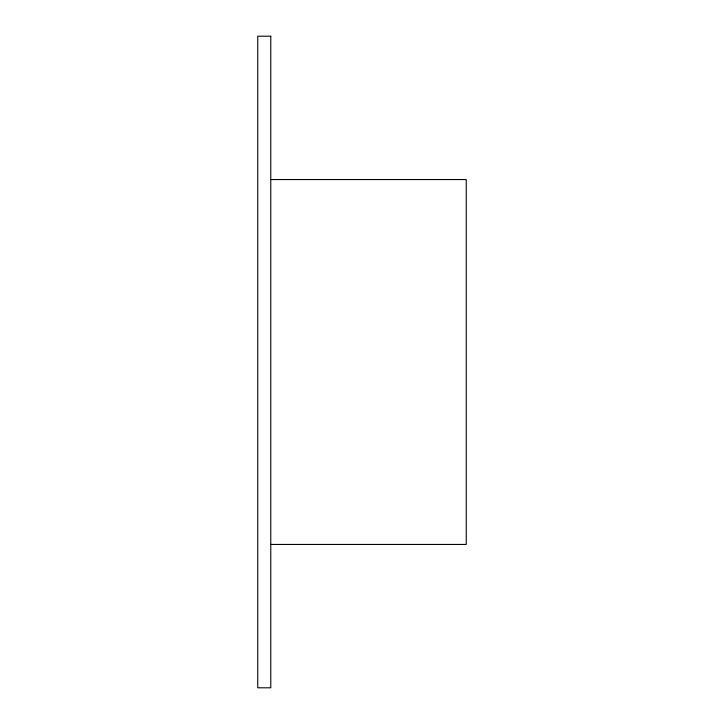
<?xml version="1.0" encoding="UTF-8"?>
<svg xmlns="http://www.w3.org/2000/svg" width="724" height="724" viewBox="0 0 724 724"><rect width="100%" height="100%" fill="white"/><g stroke="black" fill="none" stroke-linecap="round" stroke-linejoin="round"><path stroke-width="1.09" d="M270.776 179.552L466.256 179.552L466.256 544.448L270.776 544.448M270.776 36.2L257.744 36.2L257.744 687.8L270.776 687.8L270.776 36.2"/></g></svg>
